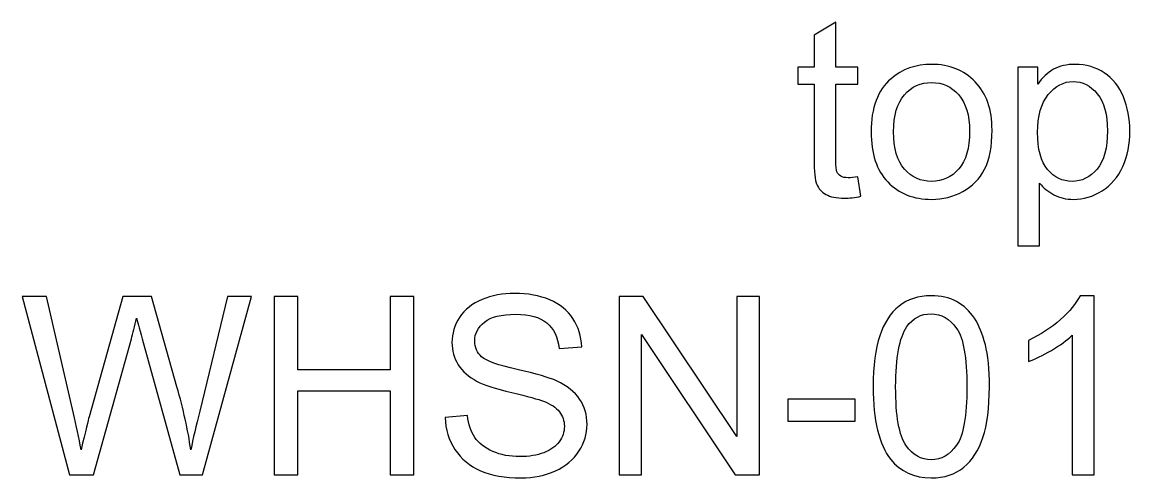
# Model space of a CAD drawing. Header units: centimetres. Extents: x -22.9 to -5, y -33 to -9.8.
# Drawn here: x -20.695 to -16.928, y -16.018 to -14.47 of the extents above; entities that cross this region are included whole.
import ezdxf

# ---------------------------------------------------------------- set-up
doc = ezdxf.new("R2010")
doc.units = ezdxf.units.CM
doc.header["$MEASUREMENT"] = 0
doc.layers.add('Layer 1', color=7, linetype='Continuous')

msp = doc.modelspace()

# ---------------------------------------------------------------- linework, layer by layer
at = {"layer": 'Layer 1', "color": 4}
for points, knots in [([(-17.85327, -14.99549), (-17.85327, -14.99549), (-17.84255, -15.06124), (-17.84255, -15.06124), (-17.84255, -15.06124), (-17.86343, -15.06562), (-17.8822, -15.06788), (-17.89871, -15.06788), (-17.89871, -15.06788), (-17.9258, -15.06788), (-17.94669, -15.06364), (-17.96164, -15.05503), (-17.96164, -15.05503), (-17.97646, -15.04657), (-17.9869, -15.03528), (-17.99297, -15.02131), (-17.99297, -15.02131), (-17.99904, -15.00748), (-18.00214, -14.97813), (-18.00214, -14.93354), (-18.00214, -14.93354), (-18.00214, -14.93354), (-18.00214, -14.68095), (-18.00214, -14.68095), (-18.00214, -14.68095), (-18.00214, -14.68095), (-18.05675, -14.68095), (-18.05675, -14.68095), (-18.05675, -14.68095), (-18.05675, -14.68095), (-18.05675, -14.62309), (-18.05675, -14.62309), (-18.05675, -14.62309), (-18.05675, -14.62309), (-18.00214, -14.62309), (-18.00214, -14.62309), (-18.00214, -14.62309), (-18.00214, -14.62309), (-18.00214, -14.51429), (-18.00214, -14.51429), (-18.00214, -14.51429), (-18.00214, -14.51429), (-17.92806, -14.4697), (-17.92806, -14.4697), (-17.92806, -14.4697), (-17.92806, -14.4697), (-17.92806, -14.62309), (-17.92806, -14.62309), (-17.92806, -14.62309), (-17.92806, -14.62309), (-17.85327, -14.62309), (-17.85327, -14.62309), (-17.85327, -14.62309), (-17.85327, -14.62309), (-17.85327, -14.68095), (-17.85327, -14.68095), (-17.85327, -14.68095), (-17.85327, -14.68095), (-17.92806, -14.68095), (-17.92806, -14.68095), (-17.92806, -14.68095), (-17.92806, -14.68095), (-17.92806, -14.93763), (-17.92806, -14.93763), (-17.92806, -14.93763), (-17.92806, -14.95894), (-17.92679, -14.97248), (-17.92425, -14.97855), (-17.92425, -14.97855), (-17.92157, -14.98462), (-17.91733, -14.98942), (-17.91141, -14.99309), (-17.91141, -14.99309), (-17.90548, -14.99661), (-17.89701, -14.99845), (-17.88601, -14.99845), (-17.88601, -14.99845), (-17.87768, -14.99845), (-17.86682, -14.99746), (-17.85327, -14.99549)], [0, 0, 0, 0, 0.05, 0.05, 0.05, 0.05, 0.1, 0.1, 0.1, 0.1, 0.15, 0.15, 0.15, 0.15, 0.2, 0.2, 0.2, 0.2, 0.25, 0.25, 0.25, 0.25, 0.3, 0.3, 0.3, 0.3, 0.35, 0.35, 0.35, 0.35, 0.4, 0.4, 0.4, 0.4, 0.45, 0.45, 0.45, 0.45, 0.5, 0.5, 0.5, 0.5, 0.55, 0.55, 0.55, 0.55, 0.6, 0.6, 0.6, 0.6, 0.65, 0.65, 0.65, 0.65, 0.7, 0.7, 0.7, 0.7, 0.75, 0.75, 0.75, 0.75, 0.8, 0.8, 0.8, 0.8, 0.85, 0.85, 0.85, 0.85, 0.9, 0.9, 0.9, 0.9, 0.95, 0.95, 0.95, 0.95, 1, 1, 1, 1]), ([(-17.80826, -14.84252), (-17.80826, -14.76124), (-17.78568, -14.70099), (-17.74038, -14.6619), (-17.74038, -14.6619), (-17.70271, -14.62944), (-17.6567, -14.61307), (-17.60238, -14.61307), (-17.60238, -14.61307), (-17.54198, -14.61307), (-17.49259, -14.63283), (-17.45435, -14.67248), (-17.45435, -14.67248), (-17.41597, -14.71199), (-17.39692, -14.7666), (-17.39692, -14.83631), (-17.39692, -14.83631), (-17.39692, -14.8929), (-17.40538, -14.93735), (-17.42232, -14.96966), (-17.42232, -14.96966), (-17.43925, -15.00212), (-17.46395, -15.02724), (-17.49626, -15.04516), (-17.49626, -15.04516), (-17.52872, -15.06308), (-17.56399, -15.07197), (-17.60238, -15.07197), (-17.60238, -15.07197), (-17.66376, -15.07197), (-17.71343, -15.05235), (-17.75139, -15.01284), (-17.75139, -15.01284), (-17.78935, -14.97347), (-17.80826, -14.91674), (-17.80826, -14.84252)], [0, 0, 0, 0, 0.1111111, 0.1111111, 0.1111111, 0.1111111, 0.2222222, 0.2222222, 0.2222222, 0.2222222, 0.3333333, 0.3333333, 0.3333333, 0.3333333, 0.4444444, 0.4444444, 0.4444444, 0.4444444, 0.5555556, 0.5555556, 0.5555556, 0.5555556, 0.6666667, 0.6666667, 0.6666667, 0.6666667, 0.7777778, 0.7777778, 0.7777778, 0.7777778, 0.8888889, 0.8888889, 0.8888889, 0.8888889, 1, 1, 1, 1]), ([(-17.30957, -15.2303), (-17.30957, -15.2303), (-17.30957, -14.62309), (-17.30957, -14.62309), (-17.30957, -14.62309), (-17.30957, -14.62309), (-17.24184, -14.62309), (-17.24184, -14.62309), (-17.24184, -14.62309), (-17.24184, -14.62309), (-17.24184, -14.6801), (-17.24184, -14.6801), (-17.24184, -14.6801), (-17.22589, -14.65781), (-17.20783, -14.64101), (-17.18765, -14.62986), (-17.18765, -14.62986), (-17.16761, -14.61872), (-17.1432, -14.61307), (-17.11455, -14.61307), (-17.11455, -14.61307), (-17.07702, -14.61307), (-17.044, -14.62281), (-17.01535, -14.642), (-17.01535, -14.642), (-16.98657, -14.66133), (-16.96498, -14.68857), (-16.95044, -14.7237), (-16.95044, -14.7237), (-16.93576, -14.75884), (-16.92843, -14.79736), (-16.92843, -14.83927), (-16.92843, -14.83927), (-16.92843, -14.88415), (-16.93647, -14.92465), (-16.9527, -14.96063), (-16.9527, -14.96063), (-16.96879, -14.99661), (-16.99221, -15.02413), (-17.02297, -15.04332), (-17.02297, -15.04332), (-17.05373, -15.06237), (-17.08605, -15.07197), (-17.11992, -15.07197), (-17.11992, -15.07197), (-17.14475, -15.07197), (-17.16691, -15.06675), (-17.18666, -15.0563), (-17.18666, -15.0563), (-17.20642, -15.04586), (-17.2225, -15.0326), (-17.2352, -15.01665), (-17.2352, -15.01665), (-17.2352, -15.01665), (-17.2352, -15.2303), (-17.2352, -15.2303), (-17.2352, -15.2303), (-17.2352, -15.2303), (-17.30957, -15.2303), (-17.30957, -15.2303)], [0, 0, 0, 0, 0.0666667, 0.0666667, 0.0666667, 0.0666667, 0.1333333, 0.1333333, 0.1333333, 0.1333333, 0.2, 0.2, 0.2, 0.2, 0.2666667, 0.2666667, 0.2666667, 0.2666667, 0.3333333, 0.3333333, 0.3333333, 0.3333333, 0.4, 0.4, 0.4, 0.4, 0.4666667, 0.4666667, 0.4666667, 0.4666667, 0.5333333, 0.5333333, 0.5333333, 0.5333333, 0.6, 0.6, 0.6, 0.6, 0.6666667, 0.6666667, 0.6666667, 0.6666667, 0.7333333, 0.7333333, 0.7333333, 0.7333333, 0.8, 0.8, 0.8, 0.8, 0.8666667, 0.8666667, 0.8666667, 0.8666667, 0.9333333, 0.9333333, 0.9333333, 0.9333333, 1, 1, 1, 1]), ([(-17.73178, -14.84252), (-17.73178, -14.89882), (-17.7195, -14.94088), (-17.69495, -14.96882), (-17.69495, -14.96882), (-17.67039, -14.9969), (-17.63949, -15.01087), (-17.60238, -15.01087), (-17.60238, -15.01087), (-17.56541, -15.01087), (-17.53464, -14.99676), (-17.51009, -14.96867), (-17.51009, -14.96867), (-17.48568, -14.94059), (-17.4734, -14.89769), (-17.4734, -14.84012), (-17.4734, -14.84012), (-17.4734, -14.78579), (-17.48568, -14.74459), (-17.51037, -14.71665), (-17.51037, -14.71665), (-17.53507, -14.68871), (-17.56569, -14.67474), (-17.60238, -14.67474), (-17.60238, -14.67474), (-17.63949, -14.67474), (-17.67039, -14.68871), (-17.69495, -14.71651), (-17.69495, -14.71651), (-17.7195, -14.74431), (-17.73178, -14.78636), (-17.73178, -14.84252)], [0, 0, 0, 0, 0.125, 0.125, 0.125, 0.125, 0.25, 0.25, 0.25, 0.25, 0.375, 0.375, 0.375, 0.375, 0.5, 0.5, 0.5, 0.5, 0.625, 0.625, 0.625, 0.625, 0.75, 0.75, 0.75, 0.75, 0.875, 0.875, 0.875, 0.875, 1, 1, 1, 1]), ([(-17.24226, -14.84506), (-17.24226, -14.9015), (-17.23083, -14.94327), (-17.20797, -14.97037), (-17.20797, -14.97037), (-17.18511, -14.99732), (-17.15731, -15.01087), (-17.12485, -15.01087), (-17.12485, -15.01087), (-17.09183, -15.01087), (-17.06347, -14.9969), (-17.03991, -14.96882), (-17.03991, -14.96882), (-17.01634, -14.94088), (-17.00449, -14.89755), (-17.00449, -14.83885), (-17.00449, -14.83885), (-17.00449, -14.78283), (-17.01606, -14.74106), (-17.03906, -14.71312), (-17.03906, -14.71312), (-17.06206, -14.68532), (-17.08958, -14.67135), (-17.12147, -14.67135), (-17.12147, -14.67135), (-17.15322, -14.67135), (-17.1813, -14.68617), (-17.20571, -14.7158), (-17.20571, -14.7158), (-17.23012, -14.74544), (-17.24226, -14.78862), (-17.24226, -14.84506)], [0, 0, 0, 0, 0.125, 0.125, 0.125, 0.125, 0.25, 0.25, 0.25, 0.25, 0.375, 0.375, 0.375, 0.375, 0.5, 0.5, 0.5, 0.5, 0.625, 0.625, 0.625, 0.625, 0.75, 0.75, 0.75, 0.75, 0.875, 0.875, 0.875, 0.875, 1, 1, 1, 1]), ([(-20.53384, -16.00796), (-20.53384, -16.00796), (-20.69471, -15.40189), (-20.69471, -15.40189), (-20.69471, -15.40189), (-20.69471, -15.40189), (-20.61244, -15.40189), (-20.61244, -15.40189), (-20.61244, -15.40189), (-20.61244, -15.40189), (-20.52015, -15.79911), (-20.52015, -15.79911), (-20.52015, -15.79911), (-20.51028, -15.84074), (-20.50181, -15.88209), (-20.49461, -15.92315), (-20.49461, -15.92315), (-20.47909, -15.85838), (-20.47006, -15.82113), (-20.46724, -15.81111), (-20.46724, -15.81111), (-20.46724, -15.81111), (-20.35195, -15.40189), (-20.35195, -15.40189), (-20.35195, -15.40189), (-20.35195, -15.40189), (-20.25515, -15.40189), (-20.25515, -15.40189), (-20.25515, -15.40189), (-20.25515, -15.40189), (-20.16836, -15.70866), (-20.16836, -15.70866), (-20.16836, -15.70866), (-20.14663, -15.78472), (-20.13097, -15.85626), (-20.12123, -15.92315), (-20.12123, -15.92315), (-20.11361, -15.88491), (-20.10345, -15.84088), (-20.09103, -15.79135), (-20.09103, -15.79135), (-20.09103, -15.79135), (-19.99606, -15.40189), (-19.99606, -15.40189), (-19.99606, -15.40189), (-19.99606, -15.40189), (-19.91535, -15.40189), (-19.91535, -15.40189), (-19.91535, -15.40189), (-19.91535, -15.40189), (-20.08158, -16.00796), (-20.08158, -16.00796), (-20.08158, -16.00796), (-20.08158, -16.00796), (-20.15891, -16.00796), (-20.15891, -16.00796), (-20.15891, -16.00796), (-20.15891, -16.00796), (-20.28661, -15.54624), (-20.28661, -15.54624), (-20.28661, -15.54624), (-20.29734, -15.50758), (-20.30369, -15.48387), (-20.30566, -15.47512), (-20.30566, -15.47512), (-20.31201, -15.50292), (-20.31794, -15.52663), (-20.32344, -15.54624), (-20.32344, -15.54624), (-20.32344, -15.54624), (-20.452, -16.00796), (-20.452, -16.00796), (-20.452, -16.00796), (-20.452, -16.00796), (-20.53384, -16.00796), (-20.53384, -16.00796)], [0, 0, 0, 0, 0.0526316, 0.0526316, 0.0526316, 0.0526316, 0.1052632, 0.1052632, 0.1052632, 0.1052632, 0.1578947, 0.1578947, 0.1578947, 0.1578947, 0.2105263, 0.2105263, 0.2105263, 0.2105263, 0.2631579, 0.2631579, 0.2631579, 0.2631579, 0.3157895, 0.3157895, 0.3157895, 0.3157895, 0.3684211, 0.3684211, 0.3684211, 0.3684211, 0.4210526, 0.4210526, 0.4210526, 0.4210526, 0.4736842, 0.4736842, 0.4736842, 0.4736842, 0.5263158, 0.5263158, 0.5263158, 0.5263158, 0.5789474, 0.5789474, 0.5789474, 0.5789474, 0.6315789, 0.6315789, 0.6315789, 0.6315789, 0.6842105, 0.6842105, 0.6842105, 0.6842105, 0.7368421, 0.7368421, 0.7368421, 0.7368421, 0.7894737, 0.7894737, 0.7894737, 0.7894737, 0.8421053, 0.8421053, 0.8421053, 0.8421053, 0.8947368, 0.8947368, 0.8947368, 0.8947368, 0.9473684, 0.9473684, 0.9473684, 0.9473684, 1, 1, 1, 1]), ([(-19.83816, -16.00796), (-19.83816, -16.00796), (-19.83816, -15.40189), (-19.83816, -15.40189), (-19.83816, -15.40189), (-19.83816, -15.40189), (-19.75786, -15.40189), (-19.75786, -15.40189), (-19.75786, -15.40189), (-19.75786, -15.40189), (-19.75786, -15.65081), (-19.75786, -15.65081), (-19.75786, -15.65081), (-19.75786, -15.65081), (-19.4429, -15.65081), (-19.4429, -15.65081), (-19.4429, -15.65081), (-19.4429, -15.65081), (-19.4429, -15.40189), (-19.4429, -15.40189), (-19.4429, -15.40189), (-19.4429, -15.40189), (-19.36261, -15.40189), (-19.36261, -15.40189), (-19.36261, -15.40189), (-19.36261, -15.40189), (-19.36261, -16.00796), (-19.36261, -16.00796), (-19.36261, -16.00796), (-19.36261, -16.00796), (-19.4429, -16.00796), (-19.4429, -16.00796), (-19.4429, -16.00796), (-19.4429, -16.00796), (-19.4429, -15.72235), (-19.4429, -15.72235), (-19.4429, -15.72235), (-19.4429, -15.72235), (-19.75786, -15.72235), (-19.75786, -15.72235), (-19.75786, -15.72235), (-19.75786, -15.72235), (-19.75786, -16.00796), (-19.75786, -16.00796), (-19.75786, -16.00796), (-19.75786, -16.00796), (-19.83816, -16.00796), (-19.83816, -16.00796)], [0, 0, 0, 0, 0.0833333, 0.0833333, 0.0833333, 0.0833333, 0.1666667, 0.1666667, 0.1666667, 0.1666667, 0.25, 0.25, 0.25, 0.25, 0.3333333, 0.3333333, 0.3333333, 0.3333333, 0.4166667, 0.4166667, 0.4166667, 0.4166667, 0.5, 0.5, 0.5, 0.5, 0.5833333, 0.5833333, 0.5833333, 0.5833333, 0.6666667, 0.6666667, 0.6666667, 0.6666667, 0.75, 0.75, 0.75, 0.75, 0.8333333, 0.8333333, 0.8333333, 0.8333333, 0.9166667, 0.9166667, 0.9166667, 0.9166667, 1, 1, 1, 1]), ([(-19.25635, -15.81323), (-19.25635, -15.81323), (-19.18071, -15.80659), (-19.18071, -15.80659), (-19.18071, -15.80659), (-19.17719, -15.83693), (-19.16886, -15.86177), (-19.15574, -15.88124), (-19.15574, -15.88124), (-19.14261, -15.90072), (-19.12229, -15.91638), (-19.09478, -15.92837), (-19.09478, -15.92837), (-19.06726, -15.94037), (-19.03622, -15.94629), (-19.00178, -15.94629), (-19.00178, -15.94629), (-18.97116, -15.94629), (-18.94421, -15.94178), (-18.92079, -15.93275), (-18.92079, -15.93275), (-18.89736, -15.92358), (-18.87986, -15.91116), (-18.86843, -15.89535), (-18.86843, -15.89535), (-18.857, -15.87941), (-18.85122, -15.86219), (-18.85122, -15.84342), (-18.85122, -15.84342), (-18.85122, -15.82437), (-18.85672, -15.80786), (-18.86787, -15.79361), (-18.86787, -15.79361), (-18.87888, -15.77936), (-18.89708, -15.76751), (-18.92234, -15.75791), (-18.92234, -15.75791), (-18.93871, -15.75156), (-18.97455, -15.74168), (-19.03029, -15.72828), (-19.03029, -15.72828), (-19.08589, -15.71487), (-19.12497, -15.70231), (-19.14727, -15.69046), (-19.14727, -15.69046), (-19.1762, -15.67536), (-19.19779, -15.65645), (-19.21204, -15.63401), (-19.21204, -15.63401), (-19.22615, -15.61158), (-19.23321, -15.58646), (-19.23321, -15.55852), (-19.23321, -15.55852), (-19.23321, -15.52804), (-19.2246, -15.49939), (-19.20724, -15.47286), (-19.20724, -15.47286), (-19.18989, -15.44619), (-19.16449, -15.42602), (-19.13118, -15.41219), (-19.13118, -15.41219), (-19.09774, -15.3985), (-19.06077, -15.39158), (-19.01999, -15.39158), (-19.01999, -15.39158), (-18.97497, -15.39158), (-18.93546, -15.39878), (-18.90103, -15.41332), (-18.90103, -15.41332), (-18.86674, -15.42771), (-18.84035, -15.44902), (-18.82187, -15.4771), (-18.82187, -15.4771), (-18.80352, -15.50518), (-18.7935, -15.53707), (-18.79209, -15.57263), (-18.79209, -15.57263), (-18.79209, -15.57263), (-18.869, -15.57842), (-18.869, -15.57842), (-18.869, -15.57842), (-18.87323, -15.54017), (-18.8872, -15.51111), (-18.91105, -15.49163), (-18.91105, -15.49163), (-18.9349, -15.47202), (-18.97003, -15.46228), (-19.0166, -15.46228), (-19.0166, -15.46228), (-19.06514, -15.46228), (-19.10042, -15.47117), (-19.12272, -15.48895), (-19.12272, -15.48895), (-19.14487, -15.50673), (-19.15602, -15.52818), (-19.15602, -15.55316), (-19.15602, -15.55316), (-19.15602, -15.57503), (-19.14812, -15.59295), (-19.13245, -15.60692), (-19.13245, -15.60692), (-19.11693, -15.62103), (-19.07671, -15.63543), (-19.01152, -15.6501), (-19.01152, -15.6501), (-18.94633, -15.66492), (-18.9016, -15.67776), (-18.87732, -15.68877), (-18.87732, -15.68877), (-18.84205, -15.70513), (-18.81594, -15.72574), (-18.79915, -15.75057), (-18.79915, -15.75057), (-18.78236, -15.77555), (-18.77403, -15.80434), (-18.77403, -15.83679), (-18.77403, -15.83679), (-18.77403, -15.86911), (-18.7832, -15.89945), (-18.80169, -15.92795), (-18.80169, -15.92795), (-18.82017, -15.95645), (-18.8467, -15.97861), (-18.88128, -15.99455), (-18.88128, -15.99455), (-18.91585, -16.01036), (-18.95479, -16.01826), (-18.99797, -16.01826), (-18.99797, -16.01826), (-19.05287, -16.01826), (-19.09887, -16.01036), (-19.13584, -15.99427), (-19.13584, -15.99427), (-19.17295, -15.97833), (-19.20202, -15.95434), (-19.22319, -15.92216), (-19.22319, -15.92216), (-19.24421, -15.89013), (-19.25536, -15.85372), (-19.25635, -15.81323)], [0, 0, 0, 0, 0.0285714, 0.0285714, 0.0285714, 0.0285714, 0.0571429, 0.0571429, 0.0571429, 0.0571429, 0.0857143, 0.0857143, 0.0857143, 0.0857143, 0.1142857, 0.1142857, 0.1142857, 0.1142857, 0.1428571, 0.1428571, 0.1428571, 0.1428571, 0.1714286, 0.1714286, 0.1714286, 0.1714286, 0.2, 0.2, 0.2, 0.2, 0.2285714, 0.2285714, 0.2285714, 0.2285714, 0.2571429, 0.2571429, 0.2571429, 0.2571429, 0.2857143, 0.2857143, 0.2857143, 0.2857143, 0.3142857, 0.3142857, 0.3142857, 0.3142857, 0.3428571, 0.3428571, 0.3428571, 0.3428571, 0.3714286, 0.3714286, 0.3714286, 0.3714286, 0.4, 0.4, 0.4, 0.4, 0.4285714, 0.4285714, 0.4285714, 0.4285714, 0.4571429, 0.4571429, 0.4571429, 0.4571429, 0.4857143, 0.4857143, 0.4857143, 0.4857143, 0.5142857, 0.5142857, 0.5142857, 0.5142857, 0.5428571, 0.5428571, 0.5428571, 0.5428571, 0.5714286, 0.5714286, 0.5714286, 0.5714286, 0.6, 0.6, 0.6, 0.6, 0.6285714, 0.6285714, 0.6285714, 0.6285714, 0.6571429, 0.6571429, 0.6571429, 0.6571429, 0.6857143, 0.6857143, 0.6857143, 0.6857143, 0.7142857, 0.7142857, 0.7142857, 0.7142857, 0.7428571, 0.7428571, 0.7428571, 0.7428571, 0.7714286, 0.7714286, 0.7714286, 0.7714286, 0.8, 0.8, 0.8, 0.8, 0.8285714, 0.8285714, 0.8285714, 0.8285714, 0.8571429, 0.8571429, 0.8571429, 0.8571429, 0.8857143, 0.8857143, 0.8857143, 0.8857143, 0.9142857, 0.9142857, 0.9142857, 0.9142857, 0.9428571, 0.9428571, 0.9428571, 0.9428571, 0.9714286, 0.9714286, 0.9714286, 0.9714286, 1, 1, 1, 1]), ([(-18.66523, -16.00796), (-18.66523, -16.00796), (-18.66523, -15.40189), (-18.66523, -15.40189), (-18.66523, -15.40189), (-18.66523, -15.40189), (-18.58296, -15.40189), (-18.58296, -15.40189), (-18.58296, -15.40189), (-18.58296, -15.40189), (-18.26462, -15.87771), (-18.26462, -15.87771), (-18.26462, -15.87771), (-18.26462, -15.87771), (-18.26462, -15.40189), (-18.26462, -15.40189), (-18.26462, -15.40189), (-18.26462, -15.40189), (-18.18771, -15.40189), (-18.18771, -15.40189), (-18.18771, -15.40189), (-18.18771, -15.40189), (-18.18771, -16.00796), (-18.18771, -16.00796), (-18.18771, -16.00796), (-18.18771, -16.00796), (-18.26998, -16.00796), (-18.26998, -16.00796), (-18.26998, -16.00796), (-18.26998, -16.00796), (-18.58833, -15.53171), (-18.58833, -15.53171), (-18.58833, -15.53171), (-18.58833, -15.53171), (-18.58833, -16.00796), (-18.58833, -16.00796), (-18.58833, -16.00796), (-18.58833, -16.00796), (-18.66523, -16.00796), (-18.66523, -16.00796)], [0, 0, 0, 0, 0.1, 0.1, 0.1, 0.1, 0.2, 0.2, 0.2, 0.2, 0.3, 0.3, 0.3, 0.3, 0.4, 0.4, 0.4, 0.4, 0.5, 0.5, 0.5, 0.5, 0.6, 0.6, 0.6, 0.6, 0.7, 0.7, 0.7, 0.7, 0.8, 0.8, 0.8, 0.8, 0.9, 0.9, 0.9, 0.9, 1, 1, 1, 1]), ([(-17.8012, -15.70909), (-17.8012, -15.6374), (-17.79387, -15.57969), (-17.77905, -15.53608), (-17.77905, -15.53608), (-17.76437, -15.49234), (-17.74236, -15.45861), (-17.71329, -15.43491), (-17.71329, -15.43491), (-17.68422, -15.4112), (-17.64767, -15.39935), (-17.60365, -15.39935), (-17.60365, -15.39935), (-17.57105, -15.39935), (-17.54255, -15.40598), (-17.51799, -15.4191), (-17.51799, -15.4191), (-17.49344, -15.43208), (-17.47326, -15.45099), (-17.45717, -15.47569), (-17.45717, -15.47569), (-17.44123, -15.50038), (-17.42867, -15.53044), (-17.41964, -15.56586), (-17.41964, -15.56586), (-17.41046, -15.60128), (-17.40595, -15.64897), (-17.40595, -15.70909), (-17.40595, -15.70909), (-17.40595, -15.78021), (-17.41329, -15.8375), (-17.42782, -15.88124), (-17.42782, -15.88124), (-17.4425, -15.92499), (-17.46437, -15.95871), (-17.49344, -15.98256), (-17.49344, -15.98256), (-17.52251, -16.00641), (-17.5592, -16.01826), (-17.60365, -16.01826), (-17.60365, -16.01826), (-17.66207, -16.01826), (-17.70793, -15.99738), (-17.74123, -15.95547), (-17.74123, -15.95547), (-17.78117, -15.90509), (-17.8012, -15.82282), (-17.8012, -15.70909)], [0, 0, 0, 0, 0.0833333, 0.0833333, 0.0833333, 0.0833333, 0.1666667, 0.1666667, 0.1666667, 0.1666667, 0.25, 0.25, 0.25, 0.25, 0.3333333, 0.3333333, 0.3333333, 0.3333333, 0.4166667, 0.4166667, 0.4166667, 0.4166667, 0.5, 0.5, 0.5, 0.5, 0.5833333, 0.5833333, 0.5833333, 0.5833333, 0.6666667, 0.6666667, 0.6666667, 0.6666667, 0.75, 0.75, 0.75, 0.75, 0.8333333, 0.8333333, 0.8333333, 0.8333333, 0.9166667, 0.9166667, 0.9166667, 0.9166667, 1, 1, 1, 1]), ([(-17.05007, -16.00796), (-17.05007, -16.00796), (-17.12443, -16.00796), (-17.12443, -16.00796), (-17.12443, -16.00796), (-17.12443, -16.00796), (-17.12443, -15.53382), (-17.12443, -15.53382), (-17.12443, -15.53382), (-17.14235, -15.5509), (-17.16578, -15.56797), (-17.19485, -15.58505), (-17.19485, -15.58505), (-17.22406, -15.60212), (-17.25016, -15.61496), (-17.2733, -15.62343), (-17.2733, -15.62343), (-17.2733, -15.62343), (-17.2733, -15.5516), (-17.2733, -15.5516), (-17.2733, -15.5516), (-17.23168, -15.53199), (-17.19527, -15.50828), (-17.16408, -15.48048), (-17.16408, -15.48048), (-17.13304, -15.45254), (-17.11088, -15.42559), (-17.0979, -15.39935), (-17.0979, -15.39935), (-17.0979, -15.39935), (-17.05007, -15.39935), (-17.05007, -15.39935), (-17.05007, -15.39935), (-17.05007, -15.39935), (-17.05007, -16.00796), (-17.05007, -16.00796)], [0, 0, 0, 0, 0.1111111, 0.1111111, 0.1111111, 0.1111111, 0.2222222, 0.2222222, 0.2222222, 0.2222222, 0.3333333, 0.3333333, 0.3333333, 0.3333333, 0.4444444, 0.4444444, 0.4444444, 0.4444444, 0.5555556, 0.5555556, 0.5555556, 0.5555556, 0.6666667, 0.6666667, 0.6666667, 0.6666667, 0.7777778, 0.7777778, 0.7777778, 0.7777778, 0.8888889, 0.8888889, 0.8888889, 0.8888889, 1, 1, 1, 1]), ([(-17.72472, -15.70909), (-17.72472, -15.80857), (-17.71301, -15.87475), (-17.68972, -15.90777), (-17.68972, -15.90777), (-17.66644, -15.94065), (-17.6378, -15.95716), (-17.60365, -15.95716), (-17.60365, -15.95716), (-17.56936, -15.95716), (-17.54071, -15.94051), (-17.51743, -15.90749), (-17.51743, -15.90749), (-17.49414, -15.87447), (-17.48243, -15.80829), (-17.48243, -15.70909), (-17.48243, -15.70909), (-17.48243, -15.60932), (-17.49414, -15.543), (-17.51743, -15.51026), (-17.51743, -15.51026), (-17.54071, -15.47738), (-17.56964, -15.46101), (-17.60435, -15.46101), (-17.60435, -15.46101), (-17.63864, -15.46101), (-17.66588, -15.47555), (-17.68634, -15.50447), (-17.68634, -15.50447), (-17.71188, -15.5413), (-17.72472, -15.6096), (-17.72472, -15.70909)], [0, 0, 0, 0, 0.125, 0.125, 0.125, 0.125, 0.25, 0.25, 0.25, 0.25, 0.375, 0.375, 0.375, 0.375, 0.5, 0.5, 0.5, 0.5, 0.625, 0.625, 0.625, 0.625, 0.75, 0.75, 0.75, 0.75, 0.875, 0.875, 0.875, 0.875, 1, 1, 1, 1]), ([(-18.09147, -15.82607), (-18.09147, -15.82607), (-18.09147, -15.75128), (-18.09147, -15.75128), (-18.09147, -15.75128), (-18.09147, -15.75128), (-17.86273, -15.75128), (-17.86273, -15.75128), (-17.86273, -15.75128), (-17.86273, -15.75128), (-17.86273, -15.82607), (-17.86273, -15.82607), (-17.86273, -15.82607), (-17.86273, -15.82607), (-18.09147, -15.82607), (-18.09147, -15.82607)], [0, 0, 0, 0, 0.25, 0.25, 0.25, 0.25, 0.5, 0.5, 0.5, 0.5, 0.75, 0.75, 0.75, 0.75, 1, 1, 1, 1])]:
    msp.add_open_spline(points, degree=3, knots=knots, dxfattribs=at)

doc.saveas('drawing.dxf')
